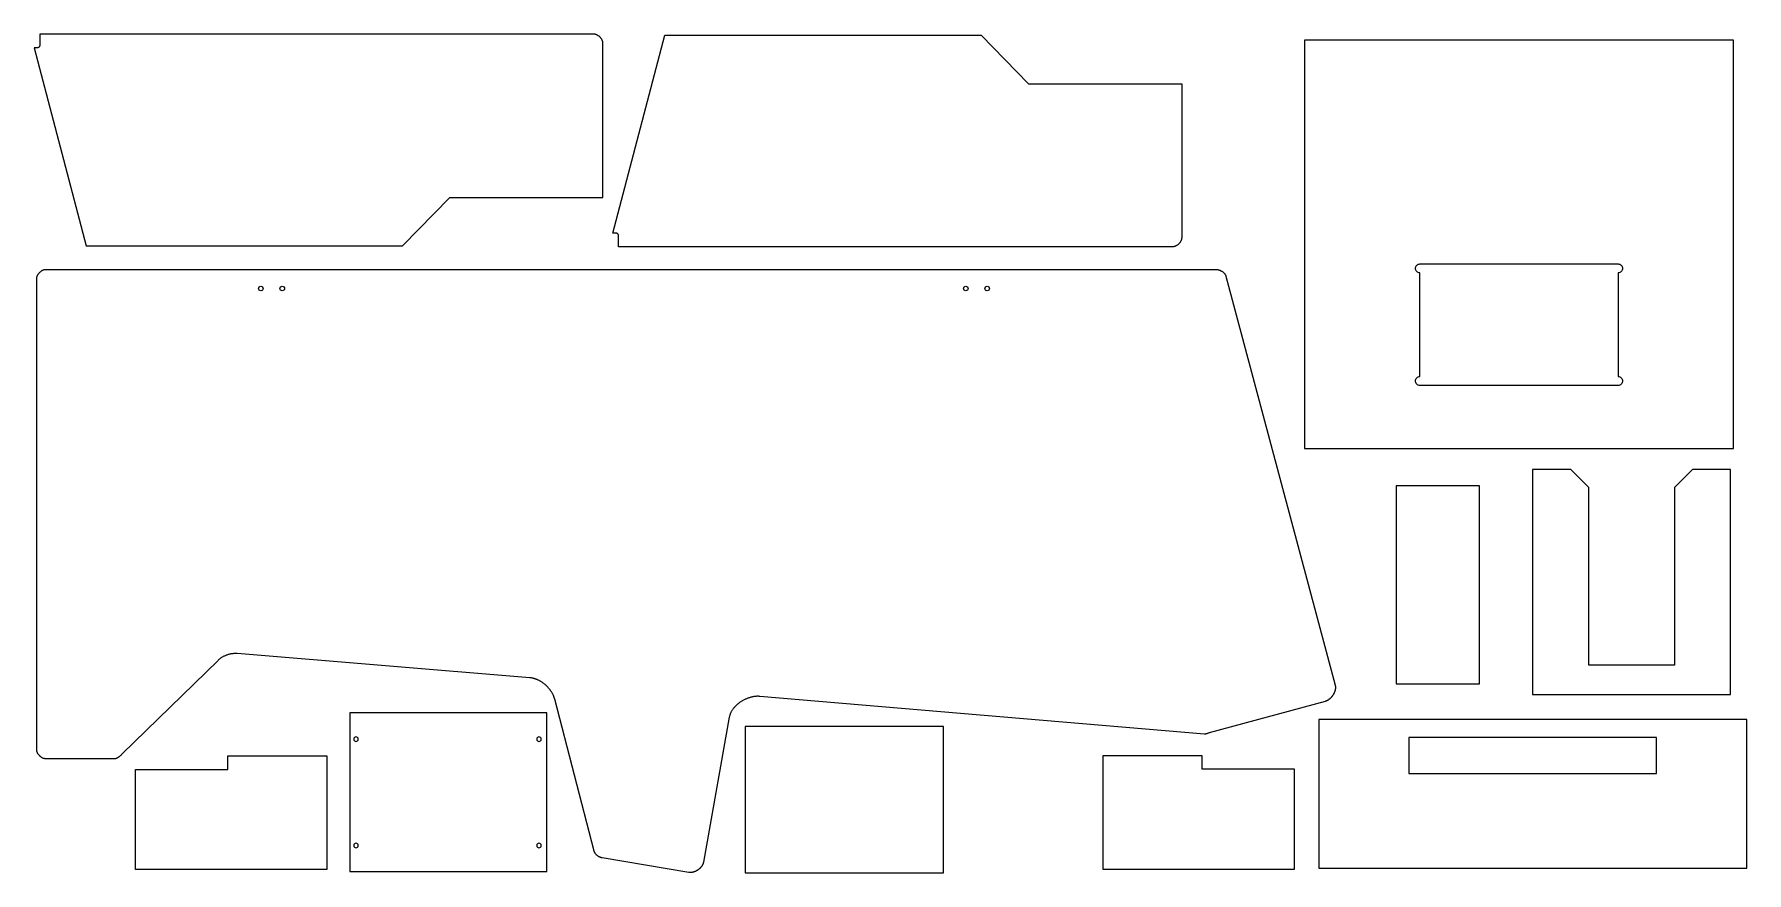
# Model space of a CAD drawing. Extents: x 1 to 150, y 1 to 98.
# Drawn here: x 1.2 to 96.3, y 51.1 to 97.7 of the extents above; entities that cross this region are included whole.
import ezdxf

# ---------------------------------------------------------------- set-up
doc = ezdxf.new("R2010")
doc.units = 0
doc.layers.add('LAYER_1', color=18, linetype='CONTINUOUS')

msp = doc.modelspace()

# ---------------------------------------------------------------- linework, layer by layer
at = {"layer": 'LAYER_1'}
for points in [[(1.438, 96.957), (1.238, 96.957), (4.113, 85.957), (21.676, 85.957), (24.301, 88.645), (32.801, 88.645), (32.801, 97.207), (32.801, 97.218), (32.8, 97.229), (32.799, 97.241), (32.798, 97.252), (32.796, 97.263), (32.794, 97.274), (32.792, 97.285), (32.789, 97.296), (32.786, 97.308), (32.783, 97.319), (32.779, 97.33), (32.775, 97.341), (32.766, 97.363), (32.756, 97.385), (32.745, 97.406), (32.732, 97.428), (32.719, 97.449), (32.705, 97.469), (32.69, 97.489), (32.674, 97.509), (32.657, 97.527), (32.639, 97.546), (32.621, 97.563), (32.602, 97.58), (32.583, 97.596), (32.563, 97.611), (32.542, 97.625), (32.521, 97.639), (32.5, 97.651), (32.478, 97.662), (32.457, 97.672), (32.434, 97.681), (32.423, 97.685), (32.412, 97.689), (32.401, 97.692), (32.39, 97.695), (32.379, 97.698), (32.368, 97.701), (32.356, 97.703), (32.345, 97.704), (32.334, 97.706), (32.323, 97.707), (32.312, 97.707), (32.301, 97.707), (1.551, 97.707), (1.551, 97.107), (1.55, 97.095), (1.549, 97.083), (1.546, 97.07), (1.542, 97.057), (1.537, 97.045), (1.532, 97.032), (1.525, 97.02), (1.518, 97.009), (1.51, 96.998), (1.501, 96.988), (1.497, 96.984), (1.492, 96.979), (1.487, 96.976), (1.482, 96.972), (1.477, 96.969), (1.472, 96.966), (1.467, 96.963), (1.461, 96.961), (1.456, 96.96), (1.45, 96.958), (1.444, 96.958)], [(33.558, 86.648), (33.358, 86.648), (36.233, 97.648), (53.796, 97.648), (56.421, 94.96), (64.921, 94.96), (64.921, 86.398), (64.921, 86.387), (64.92, 86.376), (64.919, 86.365), (64.918, 86.354), (64.916, 86.342), (64.914, 86.331), (64.912, 86.32), (64.909, 86.309), (64.906, 86.298), (64.903, 86.287), (64.899, 86.275), (64.895, 86.264), (64.886, 86.242), (64.876, 86.22), (64.865, 86.199), (64.852, 86.178), (64.839, 86.157), (64.825, 86.136), (64.81, 86.116), (64.794, 86.097), (64.777, 86.078), (64.759, 86.06), (64.741, 86.042), (64.722, 86.025), (64.703, 86.009), (64.683, 85.994), (64.662, 85.98), (64.641, 85.966), (64.62, 85.954), (64.598, 85.943), (64.577, 85.933), (64.555, 85.924), (64.543, 85.92), (64.532, 85.916), (64.521, 85.913), (64.51, 85.91), (64.499, 85.907), (64.488, 85.905), (64.477, 85.903), (64.465, 85.901), (64.454, 85.9), (64.443, 85.899), (64.432, 85.898), (64.421, 85.898), (33.671, 85.898), (33.671, 86.498), (33.67, 86.51), (33.669, 86.522), (33.666, 86.535), (33.662, 86.548), (33.657, 86.56), (33.652, 86.573), (33.645, 86.585), (33.638, 86.596), (33.63, 86.607), (33.621, 86.617), (33.617, 86.622), (33.612, 86.626), (33.607, 86.63), (33.602, 86.633), (33.597, 86.637), (33.592, 86.639), (33.587, 86.642), (33.581, 86.644), (33.576, 86.646), (33.57, 86.647), (33.564, 86.648)], [(71.737, 74.696), (95.55, 74.696), (95.55, 97.384), (71.737, 97.384)], [(72.877, 60.641), (66.44, 58.891), (66.424, 58.886), (66.409, 58.881), (66.378, 58.87), (66.347, 58.859), (66.316, 58.848), (66.3, 58.843), (66.285, 58.839), (66.269, 58.835), (66.253, 58.832), (66.238, 58.829), (66.222, 58.828), (66.206, 58.827), (66.198, 58.828), (66.19, 58.828), (41.502, 60.922), (41.47, 60.924), (41.438, 60.925), (41.405, 60.926), (41.373, 60.926), (41.34, 60.925), (41.307, 60.923), (41.273, 60.92), (41.24, 60.916), (41.206, 60.912), (41.172, 60.907), (41.138, 60.901), (41.105, 60.894), (41.071, 60.887), (41.037, 60.878), (41.003, 60.869), (40.969, 60.86), (40.935, 60.85), (40.901, 60.838), (40.868, 60.827), (40.834, 60.814), (40.801, 60.801), (40.767, 60.788), (40.734, 60.773), (40.701, 60.758), (40.669, 60.743), (40.636, 60.726), (40.604, 60.71), (40.572, 60.692), (40.541, 60.674), (40.51, 60.656), (40.479, 60.637), (40.449, 60.617), (40.419, 60.597), (40.389, 60.576), (40.36, 60.555), (40.331, 60.533), (40.303, 60.511), (40.276, 60.488), (40.249, 60.465), (40.222, 60.442), (40.196, 60.417), (40.171, 60.393), (40.146, 60.368), (40.122, 60.343), (40.099, 60.317), (40.076, 60.291), (40.055, 60.264), (40.033, 60.237), (40.013, 60.21), (39.993, 60.183), (39.975, 60.155), (39.957, 60.126), (39.94, 60.098), (39.923, 60.069), (39.908, 60.04), (39.894, 60.01), (39.88, 59.981), (39.868, 59.951), (39.856, 59.92), (39.846, 59.89), (39.837, 59.859), (39.828, 59.828), (39.821, 59.797), (39.815, 59.766), (38.377, 51.703), (38.374, 51.688), (38.371, 51.673), (38.367, 51.658), (38.362, 51.643), (38.357, 51.628), (38.352, 51.613), (38.346, 51.598), (38.339, 51.584), (38.332, 51.569), (38.325, 51.555), (38.317, 51.54), (38.309, 51.526), (38.3, 51.512), (38.291, 51.498), (38.281, 51.484), (38.272, 51.471), (38.261, 51.457), (38.251, 51.444), (38.24, 51.431), (38.229, 51.418), (38.217, 51.405), (38.205, 51.393), (38.193, 51.38), (38.18, 51.368), (38.168, 51.356), (38.155, 51.345), (38.141, 51.333), (38.128, 51.322), (38.114, 51.311), (38.1, 51.3), (38.086, 51.29), (38.071, 51.28), (38.056, 51.27), (38.042, 51.26), (38.027, 51.251), (38.011, 51.242), (37.996, 51.233), (37.981, 51.225), (37.965, 51.217), (37.949, 51.209), (37.934, 51.202), (37.918, 51.194), (37.902, 51.188), (37.885, 51.181), (37.869, 51.175), (37.853, 51.17), (37.837, 51.165), (37.821, 51.16), (37.804, 51.155), (37.788, 51.151), (37.772, 51.148), (37.755, 51.144), (37.739, 51.141), (37.723, 51.139), (37.707, 51.137), (37.691, 51.136), (37.674, 51.135), (37.659, 51.134), (37.643, 51.134), (37.627, 51.134), (37.611, 51.135), (37.596, 51.136), (37.58, 51.138), (37.565, 51.141), (32.752, 51.953), (32.735, 51.956), (32.717, 51.96), (32.699, 51.965), (32.681, 51.971), (32.663, 51.977), (32.646, 51.984), (32.628, 51.991), (32.611, 51.999), (32.594, 52.008), (32.577, 52.017), (32.56, 52.026), (32.543, 52.037), (32.527, 52.047), (32.511, 52.059), (32.496, 52.071), (32.481, 52.083), (32.466, 52.095), (32.452, 52.109), (32.438, 52.122), (32.424, 52.136), (32.412, 52.15), (32.399, 52.165), (32.388, 52.18), (32.377, 52.196), (32.366, 52.211), (32.357, 52.227), (32.348, 52.243), (32.34, 52.26), (32.332, 52.277), (32.326, 52.294), (32.32, 52.311), (32.315, 52.328), (30.127, 60.766), (30.12, 60.793), (30.112, 60.82), (30.103, 60.848), (30.093, 60.875), (30.083, 60.902), (30.073, 60.929), (30.061, 60.956), (30.049, 60.983), (30.037, 61.009), (30.024, 61.036), (30.01, 61.062), (29.996, 61.089), (29.981, 61.115), (29.965, 61.14), (29.95, 61.166), (29.933, 61.191), (29.916, 61.217), (29.899, 61.241), (29.881, 61.266), (29.863, 61.291), (29.844, 61.315), (29.824, 61.339), (29.805, 61.362), (29.785, 61.386), (29.764, 61.409), (29.743, 61.431), (29.722, 61.454), (29.7, 61.476), (29.678, 61.498), (29.655, 61.519), (29.632, 61.54), (29.609, 61.56), (29.586, 61.581), (29.562, 61.6), (29.538, 61.62), (29.513, 61.639), (29.488, 61.657), (29.463, 61.675), (29.438, 61.693), (29.412, 61.71), (29.387, 61.727), (29.361, 61.743), (29.334, 61.758), (29.308, 61.774), (29.281, 61.788), (29.255, 61.802), (29.228, 61.816), (29.2, 61.829), (29.173, 61.841), (29.146, 61.853), (29.118, 61.864), (29.09, 61.875), (29.062, 61.885), (29.034, 61.895), (29.006, 61.904), (28.978, 61.912), (28.95, 61.919), (28.922, 61.926), (28.894, 61.932), (28.866, 61.938), (28.837, 61.943), (28.809, 61.947), (28.781, 61.95), (28.752, 61.953), (12.502, 63.297), (12.467, 63.299), (12.432, 63.301), (12.396, 63.301), (12.36, 63.3), (12.324, 63.299), (12.288, 63.296), (12.252, 63.293), (12.216, 63.288), (12.18, 63.283), (12.144, 63.276), (12.108, 63.269), (12.072, 63.261), (12.037, 63.252), (12.001, 63.242), (11.966, 63.231), (11.931, 63.219), (11.897, 63.207), (11.863, 63.193), (11.829, 63.179), (11.795, 63.164), (11.762, 63.148), (11.73, 63.131), (11.698, 63.114), (11.667, 63.095), (11.636, 63.076), (11.606, 63.057), (11.576, 63.036), (11.547, 63.015), (11.519, 62.992), (11.492, 62.97), (11.465, 62.946), (11.44, 62.922), (6.127, 57.734), (6.08, 57.687), (6.056, 57.663), (6.031, 57.639), (6.006, 57.615), (5.98, 57.592), (5.954, 57.57), (5.94, 57.559), (5.927, 57.548), (5.913, 57.538), (5.9, 57.528), (5.886, 57.519), (5.872, 57.51), (5.857, 57.502), (5.843, 57.494), (5.829, 57.487), (5.814, 57.48), (5.799, 57.474), (5.784, 57.469), (5.769, 57.464), (5.753, 57.46), (5.738, 57.457), (5.722, 57.455), (5.706, 57.453), (5.69, 57.453), (1.877, 57.453), (1.866, 57.453), (1.855, 57.454), (1.844, 57.455), (1.833, 57.456), (1.822, 57.458), (1.81, 57.46), (1.799, 57.462), (1.788, 57.465), (1.777, 57.468), (1.766, 57.471), (1.755, 57.475), (1.744, 57.479), (1.722, 57.488), (1.7, 57.498), (1.678, 57.509), (1.657, 57.522), (1.636, 57.535), (1.616, 57.549), (1.596, 57.564), (1.576, 57.58), (1.557, 57.597), (1.539, 57.615), (1.521, 57.633), (1.505, 57.652), (1.489, 57.671), (1.473, 57.691), (1.459, 57.712), (1.446, 57.733), (1.433, 57.754), (1.422, 57.775), (1.412, 57.797), (1.403, 57.819), (1.399, 57.83), (1.396, 57.842), (1.392, 57.853), (1.389, 57.864), (1.386, 57.875), (1.384, 57.886), (1.382, 57.897), (1.38, 57.909), (1.379, 57.92), (1.378, 57.931), (1.377, 57.942), (1.377, 57.953), (1.377, 84.141), (1.377, 84.152), (1.378, 84.163), (1.379, 84.174), (1.38, 84.185), (1.382, 84.196), (1.384, 84.207), (1.386, 84.219), (1.389, 84.23), (1.392, 84.241), (1.396, 84.252), (1.399, 84.263), (1.403, 84.274), (1.412, 84.296), (1.422, 84.318), (1.433, 84.34), (1.446, 84.361), (1.459, 84.382), (1.473, 84.402), (1.489, 84.422), (1.505, 84.442), (1.521, 84.461), (1.539, 84.479), (1.557, 84.496), (1.576, 84.513), (1.596, 84.529), (1.616, 84.544), (1.636, 84.559), (1.657, 84.572), (1.678, 84.584), (1.7, 84.596), (1.722, 84.606), (1.744, 84.615), (1.755, 84.619), (1.766, 84.622), (1.777, 84.626), (1.788, 84.629), (1.799, 84.631), (1.81, 84.634), (1.822, 84.636), (1.833, 84.638), (1.844, 84.639), (1.855, 84.64), (1.866, 84.64), (1.877, 84.641), (66.815, 84.641), (66.836, 84.64), (66.858, 84.639), (66.879, 84.636), (66.901, 84.633), (66.923, 84.629), (66.945, 84.625), (66.967, 84.619), (66.99, 84.613), (67.012, 84.605), (67.033, 84.597), (67.055, 84.589), (67.076, 84.579), (67.098, 84.569), (67.118, 84.558), (67.139, 84.547), (67.159, 84.535), (67.178, 84.522), (67.197, 84.508), (67.215, 84.494), (67.233, 84.48), (67.25, 84.465), (67.266, 84.449), (67.282, 84.433), (67.297, 84.416), (67.31, 84.399), (67.323, 84.381), (67.335, 84.363), (67.346, 84.344), (67.355, 84.325), (67.36, 84.315), (67.364, 84.306), (67.368, 84.296), (67.371, 84.286), (67.374, 84.276), (67.377, 84.266), (73.44, 61.547), (73.444, 61.531), (73.447, 61.514), (73.45, 61.498), (73.452, 61.481), (73.454, 61.464), (73.455, 61.447), (73.456, 61.43), (73.456, 61.413), (73.456, 61.396), (73.455, 61.378), (73.453, 61.361), (73.451, 61.344), (73.449, 61.326), (73.446, 61.309), (73.443, 61.291), (73.439, 61.273), (73.435, 61.256), (73.43, 61.238), (73.425, 61.221), (73.419, 61.203), (73.413, 61.186), (73.407, 61.168), (73.4, 61.151), (73.393, 61.134), (73.385, 61.117), (73.377, 61.099), (73.369, 61.083), (73.36, 61.066), (73.351, 61.049), (73.341, 61.032), (73.332, 61.016), (73.322, 61), (73.311, 60.984), (73.3, 60.968), (73.289, 60.952), (73.278, 60.937), (73.267, 60.922), (73.255, 60.907), (73.243, 60.892), (73.23, 60.878), (73.218, 60.864), (73.205, 60.85), (73.192, 60.836), (73.178, 60.823), (73.165, 60.81), (73.151, 60.797), (73.137, 60.785), (73.123, 60.773), (73.108, 60.762), (73.094, 60.75), (73.079, 60.74), (73.064, 60.729), (73.049, 60.719), (73.034, 60.71), (73.019, 60.701), (73.004, 60.692), (72.988, 60.684), (72.973, 60.676), (72.957, 60.669), (72.941, 60.662), (72.925, 60.656), (72.909, 60.65), (72.893, 60.645)], [(84.39, 73.525), (84.39, 61.025), (95.39, 61.025), (95.39, 73.525), (93.265, 73.525), (92.265, 72.525), (92.265, 72.195), (92.265, 62.65), (87.515, 62.65), (87.515, 72.155), (87.515, 72.525), (86.515, 73.525)], [(81.451, 61.618), (81.451, 72.618), (76.826, 72.618), (76.826, 61.618)], [(18.75, 51.2), (29.687, 51.2), (29.687, 60.013), (18.75, 60.013)], [(51.701, 59.247), (40.701, 59.247), (40.701, 51.122), (51.701, 51.122)], [(72.533, 51.384), (96.283, 51.384), (96.283, 59.634), (72.533, 59.634)], [(77.533, 56.634), (91.283, 56.634), (91.283, 58.634), (77.533, 58.634)], [(12.261, 57.615), (17.476, 57.615), (17.476, 51.302), (6.851, 51.302), (6.851, 56.586), (6.851, 56.864), (11.976, 56.864), (11.976, 57.615)], [(65.765, 57.627), (60.551, 57.627), (60.551, 51.315), (71.176, 51.315), (71.176, 56.598), (71.176, 56.877), (66.051, 56.877), (66.051, 57.627)]]:
    msp.add_lwpolyline(points, close=True, dxfattribs=at)
for points in [[(89.143, 84.446), (89.143, 78.764), (89.143, 78.696, -0.414214), (89.393, 78.446, -0.414214), (89.143, 78.196), (89.143, 78.196), (78.143, 78.196), (78.143, 78.196, -0.414214), (77.893, 78.446, -0.414214), (78.143, 78.696), (78.143, 78.701), (78.143, 84.438), (78.143, 84.446, -0.414214), (77.893, 84.696, -0.414214), (78.143, 84.946), (78.143, 84.946), (89.143, 84.946), (89.143, 84.946, -0.414214), (89.393, 84.696, -0.414214), (89.143, 84.446)], [(13.815, 83.453, -0.414214), (13.689, 83.578, -0.414214), (13.815, 83.704, -0.414214), (13.94, 83.578, -0.414214)], [(15.002, 83.453, -0.414214), (14.877, 83.578, -0.414214), (15.002, 83.704, -0.414214), (15.128, 83.578, -0.414214)], [(52.94, 83.453, -0.414214), (52.814, 83.578, -0.414214), (52.94, 83.704, -0.414214), (53.065, 83.578, -0.414214)], [(54.127, 83.453, -0.414214), (54.002, 83.578, -0.414214), (54.127, 83.704, -0.414214), (54.253, 83.578, -0.414214)], [(19.093, 58.669, 0.414214), (18.968, 58.544, 0.414214), (19.093, 58.418, 0.414214), (19.219, 58.544, 0.414214)], [(29.25, 58.669, 0.414214), (29.124, 58.544, 0.414214), (29.25, 58.418, 0.414214), (29.375, 58.544, 0.414214)], [(19.093, 52.763, 0.414214), (18.968, 52.638, 0.414214), (19.093, 52.512, 0.414214), (19.219, 52.638, 0.414214)], [(29.25, 52.763, 0.414214), (29.124, 52.638, 0.414214), (29.25, 52.512, 0.414214), (29.375, 52.638, 0.414214)]]:
    msp.add_lwpolyline(points, format="xyb", close=True, dxfattribs=at)

doc.saveas('drawing.dxf')
